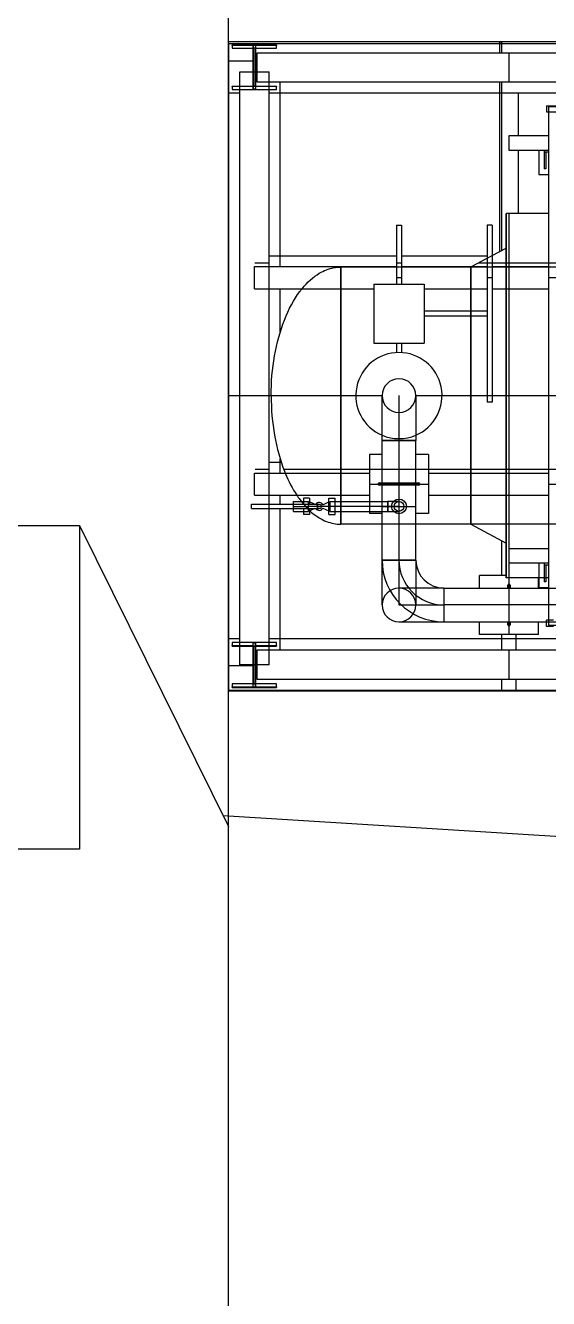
# Model space of a CAD drawing. Header units: inches. Extents: x 295136 to 296247, y 2627183 to 2627409.
# Drawn here: x 295225.215 to 295226.986, y 2627262.271 to 2627266.587 of the extents above; entities that cross this region are included whole.
import ezdxf

# ---------------------------------------------------------------- set-up
doc = ezdxf.new("R2010")
doc.units = ezdxf.units.IN
doc.header["$MEASUREMENT"] = 0
for name, color, linetype in [('_Auto', 7, 'Continuous'), ('EQUIPMENT LAYOUT-EMBED 1_DWG$0$DwgTemplate', 7, 'Continuous'), ('Layout', 6, 'Continuous'), ('REV.D CLOUD', 2, 'Continuous')]:
    doc.layers.add(name, color=color, linetype=linetype)
doc.styles.add('HZTXT', font='txt_qlt.shx', dxfattribs={"width": 0.7, "bigfont": 'hztxt.shx'})
doc.dimstyles.new('ISO-25', dxfattribs={"dimtxt": 2.5, "dimasz": 2.5, "dimexe": 1.25, "dimexo": 0.625, "dimtad": 1, "dimtxsty": 'HZTXT', "dimcen": 2.5, "dimclrd": 256, "dimclre": 256, "dimclrt": 256, "dimadec": 4, "dimazin": 0, "dimtfac": 1, "dimtmove": 0, "dimatfit": 3, "dimfxl": 1, "dimlwd": -1, "dimlwe": -1, "dimarcsym": 0})

# ---------------------------------------------------------------- blocks, each defined once
blk = doc.blocks.new('A$C55974CAD')
at = {"layer": 'EQUIPMENT LAYOUT-EMBED 1_DWG$0$DwgTemplate', "color": 7, "lineweight": 25}
for p, q in [((0, 22.4), (61, 22.4)), ((33.7505, 22.2625), (33.7505, 22.3625)), ((33.7505, 22.3625), (33.7505, 22.2625)), ((35.6495, 22.3625), (35.6495, 22.2625)), ((35.6495, 22.3625), (35.6495, 22.2625)), ((34.2167, 22.323), (34.2242, 22.323)), ((34.2167, 22.323), (34.2167, 22.2625)), ((34.2242, 22.323), (34.2317, 22.323)), ((34.2317, 22.323), (34.2317, 22.2625)), ((33.6125, 22.3165), (33.6225, 22.3165)), ((33.6125, 22.3165), (33.6225, 22.3165)), ((33.6225, 22.3085), (33.6125, 22.3085)), ((33.6125, 22.3085), (33.6225, 22.3085)), ((33.6225, 22.316), (33.6225, 22.309)), ((33.6225, 22.309), (33.6225, 22.316)), ((33.6875, 22.3165), (33.7615, 22.3165)), ((33.6875, 22.3165), (33.7615, 22.3165)), ((33.7615, 22.3085), (33.6875, 22.3085)), ((33.6875, 22.3085), (33.7615, 22.3085)), ((33.7615, 22.3165), (33.7615, 22.3085)), ((33.7615, 22.3085), (33.7615, 22.3165)), ((35.6385, 22.3085), (35.6385, 22.3165)), ((35.6385, 22.3085), (35.6385, 22.3165)), ((35.6385, 22.3165), (35.6981, 22.3165)), ((35.6981, 22.3165), (35.6385, 22.3165)), ((35.6981, 22.3085), (35.6385, 22.3085)), ((35.6981, 22.3085), (35.6385, 22.3085)), ((35.7775, 22.3165), (35.7875, 22.3165)), ((35.7875, 22.3165), (35.7775, 22.3165)), ((35.7775, 22.309), (35.7775, 22.316)), ((35.7775, 22.309), (35.7775, 22.316)), ((35.7875, 22.3085), (35.7775, 22.3085)), ((35.7875, 22.3085), (35.7775, 22.3085)), ((34.2167, 22.2625), (34.2167, 22.1325)), ((34.2317, 22.2625), (34.2317, 22.1463)), ((34.2167, 22.1466), (34.1964, 22.1466)), ((34.1964, 22.1259), (34.1964, 22.1466)), ((34.2075, 22.1799), (34.2167, 22.1799)), ((34.2075, 22.1799), (34.2075, 22.1466)), ((34.2075, 22.1466), (34.2075, 22.1291)), ((34.2167, 22.1799), (34.2242, 22.1799)), ((34.2242, 22.1799), (34.2242, 22.1291)), ((34.2242, 22.1799), (34.2317, 22.1799)), ((34.2317, 22.1799), (34.2409, 22.1799)), ((34.232, 22.1466), (34.2317, 22.1466)), ((34.2317, 22.1463), (34.2317, 22.093)), ((34.252, 22.1466), (34.232, 22.1466)), ((34.2409, 22.1799), (34.2409, 22.1538)), ((34.2409, 22.1538), (34.2409, 22.1291)), ((34.252, 22.1259), (34.252, 22.1466)), ((34.2104, 22.1259), (34.1964, 22.1259)), ((34.2075, 22.1291), (34.2242, 22.1291)), ((34.2095, 22.125), (34.2091, 22.1259)), ((34.2167, 22.1093), (34.2095, 22.125)), ((34.2167, 22.1259), (34.2104, 22.1259)), ((34.2167, 22.1325), (34.2167, 22.093)), ((34.2242, 22.0568), (34.2242, 22.1291)), ((34.2242, 22.1291), (34.2242, 22.1291)), ((34.2242, 22.1291), (34.2242, 22.1291)), ((34.2242, 22.1291), (34.2409, 22.1291)), ((34.252, 22.1259), (34.2317, 22.1259)), ((34.2317, 22.1093), (34.2394, 22.1259)), ((34.1964, 22.06), (34.2242, 22.06)), ((34.1964, 22.06), (34.1964, 22.0394)), ((34.2186, 22.0808), (34.2091, 22.06)), ((34.2242, 22.06), (34.252, 22.06)), ((34.2298, 22.0808), (34.2394, 22.06)), ((34.252, 22.06), (34.252, 22.0394)), ((34.1964, 22.0394), (34.2242, 22.0394)), ((34.2409, 22.0568), (34.2075, 22.0568)), ((34.2075, 22.0568), (34.2075, 21.8611)), ((34.2242, 21.8611), (34.2242, 22.0568)), ((34.2242, 22.0394), (34.252, 22.0394)), ((34.2409, 22.0568), (34.2409, 21.8611)), ((34.2625, 22.02), (34.3375, 22.02)), ((34.3375, 22.02), (34.2625, 22.02)), ((34.9625, 22.02), (35.036, 22.02)), ((35.036, 22.02), (34.9625, 22.02)), ((35.036, 21.58), (35.036, 22.02)), ((34.778, 21.908), (34.778, 21.738)), ((34.978, 21.908), (34.778, 21.908)), ((34.978, 21.908), (34.978, 21.738)), ((33.89, 21.8801), (34.0424, 21.8801)), ((34.0424, 21.8801), (34.0424, 21.7658)), ((34.0424, 21.8801), (34.296, 21.8801)), ((34.0424, 21.7658), (34.0424, 21.8801)), ((34.164, 21.7658), (34.164, 21.8801)), ((34.2075, 21.8611), (34.2242, 21.8611)), ((34.2075, 21.8611), (34.2075, 21.823)), ((34.2409, 21.8611), (34.2075, 21.8611)), ((34.2242, 21.8801), (34.2242, 21.7658)), ((34.2242, 21.8611), (34.2242, 21.8611)), ((34.2242, 21.8611), (34.2242, 21.8611)), ((34.2242, 21.823), (34.2242, 21.8611)), ((34.2242, 21.8611), (34.2409, 21.8611)), ((34.2409, 21.823), (34.2409, 21.8611)), ((34.296, 21.8801), (34.304, 21.8801)), ((34.304, 21.8801), (34.4476, 21.8801)), ((34.4476, 21.7658), (34.4476, 21.8801)), ((34.4476, 21.8801), (34.6, 21.8801)), ((34.4476, 21.8801), (34.4476, 21.7658)), ((33.8328, 21.823), (33.8328, 21.6706)), ((34.0424, 21.823), (33.89, 21.823)), ((33.89, 21.823), (33.89, 21.7658)), ((33.9471, 21.7658), (33.9471, 21.823)), ((34.296, 21.823), (34.0424, 21.823)), ((34.0424, 21.823), (34.0424, 21.823)), ((34.0424, 21.823), (34.0424, 21.823)), ((34.304, 21.823), (34.296, 21.823)), ((34.4476, 21.823), (34.304, 21.823)), ((34.4476, 21.823), (34.4476, 21.823)), ((34.4476, 21.823), (34.4476, 21.823)), ((34.6, 21.823), (34.4476, 21.823)), ((34.778, 21.8315), (34.7458, 21.8315)), ((34.778, 21.8145), (34.7458, 21.8145)), ((35.178, 21.8315), (34.978, 21.8315)), ((35.178, 21.8145), (34.978, 21.8145)), ((35.178, 21.8315), (35.178, 21.8145)), ((34.0424, 21.7658), (33.89, 21.7658)), ((33.89, 21.7658), (33.89, 21.6706)), ((33.9471, 21.6706), (33.9471, 21.7658)), ((34.0424, 21.7658), (34.296, 21.7658)), ((34.296, 21.7658), (34.304, 21.7658)), ((34.304, 21.7658), (34.4476, 21.7658)), ((34.6, 21.7658), (34.4476, 21.7658)), ((34.978, 21.738), (34.778, 21.738)), ((34.8695, 21.524), (34.8695, 21.738)), ((34.8865, 21.524), (34.8865, 21.738)), ((33.89, 21.6706), (33.8328, 21.6706)), ((33.8328, 21.6706), (33.8328, 21.323)), ((33.89, 21.6706), (33.8328, 21.6706)), ((33.89, 21.3167), (33.89, 21.6706)), ((33.9471, 21.6706), (33.89, 21.6706)), ((33.89, 21.6706), (33.89, 21.6706)), ((33.89, 21.6706), (33.89, 21.6706)), ((33.9471, 21.6706), (33.89, 21.6706)), ((33.9471, 21.6706), (33.9471, 21.3167)), ((34.164, 20.884), (34.164, 21.58)), ((34.2625, 21.58), (34.3375, 21.58)), ((34.3375, 21.58), (34.2625, 21.58)), ((34.8695, 21.58), (34.8865, 21.58)), ((34.8865, 21.58), (34.8695, 21.58)), ((34.9625, 21.58), (35.036, 21.58)), ((35.036, 21.58), (34.9625, 21.58)), ((35.036, 21.58), (35.0375, 21.5772)), ((35.036, 20.884), (35.036, 21.58)), ((35.178, 21.524), (34.578, 21.524)), ((34.578, 21.507), (34.578, 21.524)), ((35.178, 21.507), (34.578, 21.507)), ((35.0659, 21.524), (35.0749, 21.507)), ((35.178, 21.507), (35.178, 21.524)), ((34.2625, 21.46), (34.3375, 21.46)), ((34.3375, 21.46), (34.2625, 21.46)), ((34.9625, 21.46), (35.0375, 21.46)), ((35.0375, 21.46), (34.9625, 21.46)), ((33.9825, 21.314), (33.9825, 21.3495)), ((33.8175, 21.3), (33.8175, 21.323)), ((33.8175, 21.323), (33.8381, 21.323)), ((33.8206, 21.2833), (33.8206, 21.3167)), ((33.8381, 21.3167), (33.8206, 21.3167)), ((33.8328, 21.323), (33.8328, 21.277)), ((33.8381, 21.3), (33.8381, 21.323)), ((35.5619, 21.3167), (33.8381, 21.3167)), ((33.89, 21.2833), (33.89, 21.3167)), ((33.9471, 21.3167), (33.9471, 21.2833)), ((35.2175, 21.314), (35.2175, 21.3167)), ((35.5619, 21.323), (35.5619, 21.277)), ((35.5825, 21.323), (35.5619, 21.323)), ((35.5794, 21.3167), (35.5619, 21.3167)), ((35.5794, 21.2833), (35.5794, 21.3167)), ((35.5825, 21.323), (35.5825, 21.2871))]:
    blk.add_line(p, q, dxfattribs=at)
at = {"layer": 'EQUIPMENT LAYOUT-EMBED 1_DWG$0$DwgTemplate', "color": 54, "lineweight": 25}
for p, q in [((33.5975, 14.0254), (33.5975, 22.3991)), ((33.5975, 22.3991), (35.7933, 22.3991)), ((35.7933, 22.3991), (35.7933, 14.0277))]:
    blk.add_line(p, q, dxfattribs=at)
at = {"layer": 'EQUIPMENT LAYOUT-EMBED 1_DWG$0$DwgTemplate', "color": 1, "lineweight": 25}
for p, q in [((33.6, 20.74), (33.6, 22.4)), ((33.6, 22.4), (33.775, 22.4)), ((33.6225, 22.3875), (33.6125, 22.3875)), ((33.6125, 22.3875), (33.6125, 22.2375)), ((33.6225, 22.316), (33.6225, 22.3875)), ((33.6839, 22.3165), (33.6839, 22.4)), ((33.6839, 22.4), (35.7354, 22.4)), ((33.6875, 22.3625), (35.6981, 22.3625)), ((33.6875, 22.2625), (33.6875, 22.3625)), ((33.7525, 22.3875), (33.7525, 22.316)), ((33.7625, 22.3875), (33.7525, 22.3875)), ((33.7625, 22.2375), (33.7625, 22.3875)), ((33.775, 22.3625), (33.775, 22.4)), ((34.6, 22.4), (34.6, 22.3625)), ((34.6, 22.3625), (34.6, 22.2625)), ((35.625, 22.4), (35.8, 22.4)), ((35.625, 22.3625), (35.625, 22.4)), ((35.6375, 22.3875), (35.6375, 22.2375)), ((35.6475, 22.3875), (35.6375, 22.3875)), ((35.6475, 22.316), (35.6475, 22.3875)), ((35.6981, 22.3625), (35.6981, 22.2625)), ((35.7354, 22.4), (35.7354, 22.3165)), ((35.7775, 22.3875), (35.7775, 22.316)), ((35.7875, 22.3875), (35.7775, 22.3875)), ((35.7875, 22.2375), (35.7875, 22.3875)), ((35.8, 14), (35.8, 22.4)), ((33.7525, 22.316), (33.6225, 22.316)), ((33.6225, 22.309), (33.7525, 22.309)), ((33.6225, 22.2375), (33.6225, 22.309)), ((33.6375, 14.0967), (33.6375, 22.3033)), ((33.6375, 22.3033), (33.7375, 22.3033)), ((33.6839, 22.3033), (33.6839, 22.3085)), ((33.7375, 22.3033), (33.7375, 19.6185)), ((33.7525, 22.309), (33.7525, 22.2375)), ((34.2625, 22.3125), (34.3375, 22.3125)), ((34.2625, 22.3125), (34.2625, 21.923)), ((34.3375, 22.3125), (34.3375, 21.923)), ((34.9625, 22.3125), (34.9625, 21.908)), ((34.9625, 22.3125), (35.0375, 22.3125)), ((35.0375, 22.3125), (35.0375, 21.8315)), ((35.7775, 22.316), (35.6475, 22.316)), ((35.6475, 22.2375), (35.6475, 22.309)), ((35.6475, 22.309), (35.7775, 22.309)), ((35.6625, 22.3033), (35.7625, 22.3033)), ((35.6625, 19.6185), (35.6625, 22.3033)), ((35.7354, 22.3085), (35.7354, 22.3033)), ((35.7625, 22.3033), (35.7625, 14.0967)), ((35.7775, 22.309), (35.7775, 22.2375)), ((33.6125, 22.2375), (33.6225, 22.2375)), ((33.6875, 22.2625), (35.6981, 22.2625)), ((33.7525, 22.2375), (33.7625, 22.2375)), ((33.775, 21.1157), (33.775, 22.2625)), ((34.374, 22.2625), (34.374, 22.2218)), ((34.6, 22.2625), (34.6, 22.256)), ((34.6, 22.256), (34.6, 21.8805)), ((35.074, 22.2625), (35.074, 21.8315)), ((35.625, 19.7005), (35.625, 22.2625)), ((35.6375, 22.2375), (35.6475, 22.2375)), ((35.7775, 22.2375), (35.7875, 22.2375)), ((33.7375, 22.225), (34.2167, 22.225)), ((34.2317, 22.225), (34.2625, 22.225)), ((34.3375, 22.225), (34.384, 22.225)), ((34.816, 22.225), (34.9625, 22.225)), ((35.0375, 22.225), (35.6625, 22.225)), ((34.6, 22.18), (34.6, 21.8805)), ((35.0375, 21.8145), (35.0375, 21.524)), ((35.074, 21.8145), (35.074, 21.524)), ((34.6, 21.7654), (34.6, 21.15)), ((34.6, 21.7654), (34.6, 21.15)), ((34.2625, 21.723), (34.2625, 21.3167)), ((34.3375, 21.723), (34.3375, 21.3167)), ((34.9625, 21.738), (34.9625, 21.524)), ((34.9625, 21.507), (34.9625, 21.3167)), ((35.0375, 21.507), (35.0375, 21.3167)), ((33.6, 21.474), (33.6375, 21.474)), ((33.6, 21.426), (33.6, 21.474)), ((33.7375, 21.474), (33.79, 21.474)), ((33.99, 21.474), (34.1075, 21.474)), ((35.0885, 21.4815), (35.6625, 21.4815)), ((35.6625, 21.4755), (35.0917, 21.4755)), ((35.7625, 21.4815), (35.8, 21.4815)), ((35.8, 21.4755), (35.7625, 21.4755)), ((35.8, 21.4815), (35.8, 21.4755)), ((33.6, 21.426), (33.6375, 21.426)), ((33.7375, 21.426), (33.79, 21.426)), ((35.2175, 21.4185), (35.4315, 21.4185)), ((35.4815, 21.4185), (35.625, 21.4185))]:
    blk.add_line(p, q, dxfattribs=at)
at = {"layer": 'EQUIPMENT LAYOUT-EMBED 1_DWG$0$DwgTemplate', "color": 5, "lineweight": 25}
for p, q in [((33.6105, 22.3875), (33.6125, 22.3875)), ((33.6105, 22.3875), (33.6125, 22.3875)), ((33.6105, 22.2375), (33.6105, 22.3875)), ((33.6105, 22.3875), (33.6105, 22.2375)), ((33.7505, 22.3625), (33.7505, 22.3875)), ((33.7505, 22.3875), (33.7505, 22.3625)), ((33.7505, 22.3875), (33.7525, 22.3875)), ((33.7525, 22.3875), (33.7505, 22.3875)), ((35.6475, 22.3875), (35.6495, 22.3875)), ((35.6475, 22.3875), (35.6495, 22.3875)), ((35.6495, 22.3875), (35.6495, 22.3625)), ((35.6495, 22.3875), (35.6495, 22.3625)), ((35.7875, 22.3875), (35.7895, 22.3875)), ((35.7895, 22.3875), (35.7875, 22.3875)), ((35.7895, 22.3875), (35.7895, 22.2375)), ((35.7895, 22.3875), (35.7895, 22.2375)), ((33.6115, 22.3165), (33.6125, 22.3165)), ((33.6115, 22.3165), (33.6125, 22.3165)), ((33.6115, 22.3085), (33.6115, 22.3165)), ((33.6115, 22.3165), (33.6115, 22.3085)), ((33.6125, 22.3085), (33.6115, 22.3085)), ((33.6115, 22.3085), (33.6125, 22.3085)), ((33.6225, 22.3165), (33.6875, 22.3165)), ((33.6225, 22.3165), (33.6875, 22.3165)), ((33.6875, 22.3085), (33.6225, 22.3085)), ((33.6225, 22.3085), (33.6875, 22.3085)), ((35.6981, 22.3165), (35.7775, 22.3165)), ((35.7775, 22.3165), (35.6981, 22.3165)), ((35.7775, 22.3085), (35.6981, 22.3085)), ((35.7775, 22.3085), (35.6981, 22.3085)), ((35.7875, 22.3165), (35.7885, 22.3165)), ((35.7885, 22.3165), (35.7875, 22.3165)), ((35.7885, 22.3085), (35.7875, 22.3085)), ((35.7885, 22.3085), (35.7875, 22.3085)), ((35.7885, 22.3165), (35.7885, 22.3085)), ((35.7885, 22.3165), (35.7885, 22.3085)), ((33.6125, 22.2375), (33.6105, 22.2375)), ((33.6105, 22.2375), (33.6125, 22.2375)), ((33.7505, 22.2375), (33.7505, 22.2625)), ((33.7505, 22.2625), (33.7505, 22.2375)), ((33.7525, 22.2375), (33.7505, 22.2375)), ((33.7525, 22.2375), (33.7505, 22.2375)), ((35.6495, 22.2375), (35.6475, 22.2375)), ((35.6475, 22.2375), (35.6495, 22.2375)), ((35.6495, 22.2625), (35.6495, 22.2375)), ((35.6495, 22.2625), (35.6495, 22.2375)), ((35.7895, 22.2375), (35.7875, 22.2375)), ((35.7895, 22.2375), (35.7875, 22.2375)), ((34.164, 22.02), (34.2625, 22.02)), ((34.2625, 22.02), (34.164, 22.02)), ((34.164, 21.8801), (34.164, 22.02)), ((34.3375, 22.02), (34.9625, 22.02)), ((34.9625, 22.02), (34.3375, 22.02)), ((34.164, 21.58), (34.164, 21.7658)), ((34.164, 21.58), (34.1, 21.46)), ((34.164, 21.58), (34.2625, 21.58)), ((34.2625, 21.58), (34.164, 21.58)), ((34.3375, 21.58), (34.8695, 21.58)), ((34.6, 21.58), (34.3375, 21.58)), ((34.8695, 21.58), (34.6, 21.58)), ((34.8865, 21.58), (34.9625, 21.58)), ((34.9625, 21.58), (34.8865, 21.58)), ((35.0375, 21.5772), (35.0659, 21.524)), ((35.0749, 21.507), (35.1, 21.46)), ((33.9825, 21.46), (34.2625, 21.46)), ((34.2625, 21.46), (33.9825, 21.46)), ((33.9825, 21.3495), (33.9825, 21.46)), ((34.3375, 21.46), (34.9625, 21.46)), ((34.9625, 21.46), (34.3375, 21.46)), ((35.0375, 21.46), (35.2175, 21.46)), ((35.2175, 21.46), (35.0375, 21.46)), ((35.2175, 21.3167), (35.2175, 21.46))]:
    blk.add_line(p, q, dxfattribs=at)
at = {"layer": 'EQUIPMENT LAYOUT-EMBED 1_DWG$0$DwgTemplate', "color": 9, "lineweight": 25}
for p, q in [((34.35, 22.3095), (34.35, 22.2625)), ((35.05, 22.3117), (35.05, 22.2625)), ((34.35, 22.2133), (34.35, 16.1506)), ((34.3, 21.923), (34.3, 21.723)), ((35, 21.8315), (35, 21.8145)), ((35.05, 21.8315), (35.05, 21.8145)), ((35.05, 21.5537), (35.05, 20.9102)), ((35, 21.524), (35, 21.507)), ((33.6375, 21.45), (33.7375, 21.45)), ((33.79, 21.45), (34.0315, 21.45)), ((34.0815, 21.45), (34.374, 21.45)), ((34.35, 21.45), (35.2175, 21.45)), ((35.6625, 21.45), (35.7625, 21.45)), ((34.3, 21.3167), (34.3, 21.2833)), ((35, 21.3167), (35, 21.2833))]:
    blk.add_line(p, q, dxfattribs=at)
at = {"layer": 'EQUIPMENT LAYOUT-EMBED 1_DWG$0$DwgTemplate', "color": 3, "lineweight": 25}
for p, q in [((34.4, 21.923), (34.2, 21.923)), ((34.2, 21.8801), (34.2, 21.923)), ((34.296, 21.756), (34.296, 21.89)), ((34.304, 21.89), (34.304, 21.756)), ((34.4, 21.8801), (34.4, 21.923)), ((34.2, 21.723), (34.2, 21.7658)), ((34.4, 21.723), (34.4, 21.7658)), ((34.4, 21.723), (34.2, 21.723)), ((33.79, 21.35), (33.79, 21.55)), ((33.79, 21.55), (33.8328, 21.55)), ((33.9471, 21.55), (33.99, 21.55)), ((33.99, 21.46), (33.99, 21.55)), ((33.823, 21.454), (33.8328, 21.454)), ((33.9471, 21.454), (33.957, 21.454)), ((33.8328, 21.446), (33.823, 21.446)), ((33.957, 21.446), (33.9471, 21.446)), ((34.0315, 21.3167), (34.0315, 21.45)), ((34.0315, 21.45), (34.0815, 21.45)), ((34.0815, 21.45), (34.0815, 21.3167)), ((35.4315, 21.3167), (35.4315, 21.45)), ((35.4315, 21.45), (35.4815, 21.45)), ((35.4815, 21.45), (35.4815, 21.3167)), ((33.79, 21.35), (33.8328, 21.35)), ((33.9471, 21.35), (33.9825, 21.35)), ((34.0315, 21.3495), (33.9495, 21.3495)), ((33.9495, 21.3495), (33.9495, 21.3167)), ((34.0255, 21.3315), (33.9685, 21.3315)), ((33.9685, 21.3255), (33.9685, 21.3315)), ((34.0255, 21.3255), (33.9685, 21.3255)), ((34.0255, 21.3255), (34.0255, 21.3315)), ((34.0315, 21.3315), (34.0255, 21.3315)), ((34.0255, 21.3167), (34.0255, 21.3315)), ((34.0315, 21.3167), (34.0315, 21.3315)), ((35.4315, 21.3495), (35.3495, 21.3495)), ((35.3495, 21.3495), (35.3495, 21.3167)), ((35.3685, 21.3255), (35.3685, 21.3315)), ((35.4255, 21.3315), (35.3685, 21.3315)), ((35.4255, 21.3255), (35.3685, 21.3255)), ((35.4315, 21.3315), (35.4255, 21.3315)), ((35.4255, 21.3255), (35.4255, 21.3315)), ((35.4255, 21.3167), (35.4255, 21.3315)), ((35.4315, 21.3167), (35.4315, 21.3315))]:
    blk.add_line(p, q, dxfattribs=at)
at = {"layer": 'EQUIPMENT LAYOUT-EMBED 1_DWG$0$DwgTemplate', "color": 7, "lineweight": 25}
for centre, radius in [((34.2242, 22.093), 0.0075), ((34.2242, 21.823), 0.0251), ((34.2242, 21.823), 0.0167)]:
    blk.add_circle(centre, radius, dxfattribs=at)
for centre, radius, start, end in [((34.2242, 22.093), 0.0134, 124.0395, 245.311), ((34.2242, 22.093), 0.0134, 294.689, 55.9605), ((34.6, 21.823), 0.1461, 0, 156.9643), ((33.89, 21.823), 0.0571, 90, 270), ((34.0424, 21.6706), 0.2096, 90, 180), ((33.89, 21.823), 0.0571, 90, 270), ((33.89, 21.823), 0.0571, 270, 90), ((34.6, 21.823), 0.146, 156.9643, 203.0357), ((34.6, 21.823), 0.0571, 90, 270), ((34.6, 21.823), 0.0572, 0, 90), ((34.6, 21.823), 0.0571, 270, 90), ((34.0424, 21.6706), 0.1524, 90, 180), ((34.6, 21.823), 0.146, 203.0357, 0), ((34.6, 21.823), 0.0571, 270, 0), ((34.0424, 21.6706), 0.0952, 90, 180)]:
    blk.add_arc(centre, radius, start, end, dxfattribs=at)
at = {"layer": 'EQUIPMENT LAYOUT-EMBED 1_DWG$0$DwgTemplate', "color": 3, "lineweight": 25}
for centre, start, end in [((34.3, 21.89), 0, 180), ((34.3, 21.756), 180, 0), ((33.823, 21.45), 90, 270), ((33.957, 21.45), 270, 90)]:
    blk.add_arc(centre, 0.004, start, end, dxfattribs=at)
at = {"layer": 'EQUIPMENT LAYOUT-EMBED 1_DWG$0$DwgTemplate', "color": 5, "lineweight": 25}
for points in [[(34.6, 22.256), (34.5543, 22.256), (34.5087, 22.2521), (34.4653, 22.2444), (34.4218, 22.2368), (34.3807, 22.2254), (34.3437, 22.2109)], [(34.6, 22.256), (34.6457, 22.256), (34.6913, 22.2521), (34.7347, 22.2444), (34.7782, 22.2368), (34.8193, 22.2254), (34.8563, 22.2109)]]:
    blk.add_open_spline(points, degree=3, knots=[4.712389, 4.712389, 4.712389, 4.712389, 5.0265482, 5.0265482, 5.0265482, 5.3407075, 5.3407075, 5.3407075, 5.3407075], dxfattribs=at)
at = {"layer": 'EQUIPMENT LAYOUT-EMBED 1_DWG$0$DwgTemplate', "color": 7, "lineweight": 25}
for points in [[(34.3375, 22.2084), (34.3097, 22.1971), (34.2845, 22.1839), (34.2625, 22.1694)], [(34.9625, 22.1511), (34.9847, 22.1331), (35.0023, 22.1135), (35.0147, 22.0929)], [(35.0147, 22.0929), (35.0242, 22.077), (35.0306, 22.0605), (35.0338, 22.0438)], [(35.0338, 22.0438), (35.0353, 22.0359), (35.036, 22.0279), (35.036, 22.02)]]:
    blk.add_open_spline(points, degree=3, dxfattribs=at)
at = {"layer": 'EQUIPMENT LAYOUT-EMBED 1_DWG$0$DwgTemplate', "color": 5, "lineweight": 25}
for points in [[(34.3437, 22.2109), (34.3416, 22.2101), (34.3396, 22.2092), (34.3375, 22.2084)], [(34.8563, 22.2109), (34.8932, 22.1964), (34.9259, 22.1787), (34.9527, 22.1587)], [(34.2473, 22.1587), (34.2204, 22.1387), (34.1994, 22.1164), (34.1853, 22.0929)], [(34.2625, 22.1694), (34.2572, 22.1659), (34.2522, 22.1623), (34.2473, 22.1587)], [(34.9527, 22.1587), (34.9561, 22.1562), (34.9593, 22.1537), (34.9625, 22.1511)], [(34.1853, 22.0929), (34.1758, 22.077), (34.1693, 22.0605), (34.1662, 22.0438)], [(34.1662, 22.0438), (34.1647, 22.0359), (34.164, 22.0279), (34.164, 22.02)]]:
    blk.add_open_spline(points, degree=3, dxfattribs=at)

msp = doc.modelspace()

# ---------------------------------------------------------------- linework, layer by layer
at = {"color": 136}
msp.add_line((295225.3976, 2627264.8922), (295225.9027, 2627263.8707), dxfattribs=at)
at = {"layer": '_Auto', "color": 7, "linetype": 'Continuous'}
msp.add_lwpolyline([(295220.4586, 2627264.8922), (295225.3976, 2627264.8922), (295225.3976, 2627263.7946), (295220.4586, 2627263.7946)], close=True, dxfattribs=at)

# ---------------------------------------------------------------- block references
at = {"layer": 'Layout', "rotation": 90}
msp.add_blockref('A$C55974CAD', (295248.3027, 2627230.7321), dxfattribs=at)

# ---------------------------------------------------------------- leaders
at = {"layer": 'REV.D CLOUD', "color": 136}
msp.add_leader([(295228.8485, 2627263.7239), (295225.8848, 2627263.9069)], dimstyle='ISO-25', override={"dimasz": 1, "dimgap": 0.625, "dimtad": 0, "dimclrd": 136}, dxfattribs=at)

doc.saveas('drawing.dxf')
